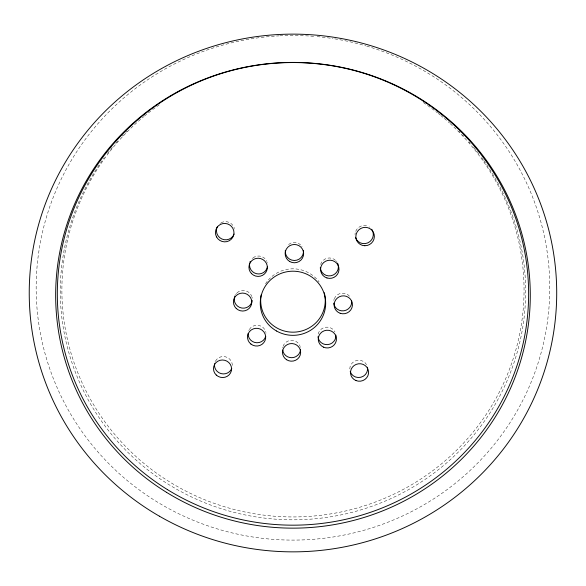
<?xml version="1.0" encoding="UTF-8"?>
<svg xmlns="http://www.w3.org/2000/svg" width="586" height="586" viewBox="0 0 586 586"><rect width="100%" height="100%" fill="white"/><g stroke="black" fill="none" stroke-linecap="round" stroke-linejoin="round"><path stroke-width="0.44" stroke-dasharray="2.93 2.2" d="M483.721 160.483A232.671 228.489 0 0 1 446.678 462.859A232.671 228.489 0 0 1 136.56 460.486A232.671 228.489 0 0 1 104.323 157.583M107.465 153.407A232.671 228.489 0 0 1 112.366 147.269M115.757 143.262A232.671 228.489 0 0 1 118.064 140.64M122.21 136.128A232.671 228.489 0 0 1 123.412 134.853M125.858 132.341A232.671 228.489 0 0 1 127.096 131.096M458.911 131.161A232.671 228.489 0 0 1 460.149 132.407M462.596 134.927A232.671 228.489 0 0 1 463.804 136.194M469.1 142.024A232.671 228.489 0 0 1 470.25 143.343M473.635 147.342A232.671 228.489 0 0 1 479.062 154.169M481.677 157.663A232.671 228.489 0 0 1 483.216 159.773M265.568 283.741A32.289 31.681 0 0 1 267.927 280.496M268.366 279.983A32.289 31.681 0 0 1 319.114 281.903M248.779 330.511A8.988 8.761 7.1 0 1 249.021 330.013M249.284 329.53A8.988 8.761 7.1 0 1 265.817 332.086M265.927 332.628A8.988 8.761 7.1 0 1 266 333.178M282.701 347.93A8.966 8.717 0.3 0 1 282.789 347.388M283.067 346.326A8.966 8.717 0.3 0 1 300.12 346.326M300.281 346.853A8.966 8.717 0.3 0 1 300.398 347.388M318.161 333.991A8.988 8.753 -6.6 0 1 334.958 331.925M333.8 300.376A9.046 8.856 -12.2 0 1 334.086 299.3M334.284 298.772A9.046 8.856 -12.2 0 1 350.032 296.824M320.593 264.447A9.105 8.973 -13.1 0 1 335.8 260.594M336.188 261.004A9.105 8.973 -13.1 0 1 336.547 261.444M336.884 261.898A9.105 8.973 -13.1 0 1 337.184 262.374M288.554 244.509A9.12 9.032 -0.7 0 1 301.028 245.285M301.761 246.164A9.12 9.032 -0.7 0 1 302.083 246.633M252.105 258.638A9.105 8.98 12.8 0 1 252.522 258.25M252.962 257.891A9.105 8.98 12.8 0 1 266.923 261.429M267.311 262.491A9.105 8.98 12.8 0 1 267.458 263.041M235.572 294.553A9.054 8.863 12.5 0 1 235.887 294.091M236.231 293.652A9.054 8.863 12.5 0 1 236.598 293.234M237 292.839A9.054 8.863 12.5 0 1 251.834 296.567M251.995 297.109A9.054 8.863 12.5 0 1 252.214 298.201M215.04 362.06A8.944 8.658 10.9 0 1 215.252 361.555M215.501 361.071A8.944 8.658 10.9 0 1 232.203 366.821M220.08 223.405A9.186 9.061 30.5 0 1 220.548 223.083M221.039 222.783A9.186 9.061 30.5 0 1 234.246 227.91M234.415 228.459A9.186 9.061 30.5 0 1 234.547 229.016M355.035 234.627A9.178 9.046 -29.9 0 1 355.211 232.928M355.702 231.28A9.178 9.046 -29.9 0 1 368.162 226.357M369.165 226.899A9.178 9.046 -29.9 0 1 369.634 227.221M349.783 368.916A8.937 8.644 -10.1 0 1 366.58 364.69M366.719 46.126A256.807 252.302 0 0 1 489.449 450.26A256.807 252.302 0 0 1 63.185 400.45A256.807 252.302 0 0 1 278.973 35.871M279.859 35.827A256.807 252.302 0 0 1 304.727 35.761M305.614 35.805A256.807 252.302 0 0 1 315.363 36.457M317.136 36.618A256.807 252.302 0 0 1 332.995 38.581M334.745 38.859A256.807 252.302 0 0 1 365.869 45.876M450.173 123.602A231.082 226.98 0 0 1 455.879 450.942A231.082 226.98 0 0 1 122.672 443.39A231.082 226.98 0 0 1 143.746 116.658M144.42 116.094A231.082 226.98 0 0 1 151.979 110.124M152.682 109.597A231.082 226.98 0 0 1 160.52 103.971M423.319 102.543A231.082 226.98 0 0 1 437.5 112.864M438.189 113.406A231.082 226.98 0 0 1 440.24 115.046M440.921 115.603A231.082 226.98 0 0 1 442.935 117.281M444.276 118.401A231.082 226.98 0 0 1 449.528 123.016"/><path stroke-width="0.88" d="M324.263 292.678A32.289 31.681 0 0 1 294.099 332.159A32.289 31.681 0 0 1 261.202 294.839M265.7 336.445A8.988 8.761 7.1 0 1 248.076 333.72M300.537 349.571A8.966 8.717 0.3 0 1 282.701 350.113M335.873 335.075A8.988 8.753 -6.6 0 1 327.713 344.605A8.988 8.753 -6.6 0 1 317.971 336.723M351.563 300.376A9.046 8.856 -12.2 0 1 343.997 310.778A9.046 8.856 -12.2 0 1 333.69 303.145M338.071 264.447A9.105 8.973 -13.1 0 1 330.965 275.757A9.105 8.973 -13.1 0 1 320.256 267.795M337.697 263.385A9.105 8.973 -13.1 0 1 337.902 263.905M303.423 250.347A9.12 9.032 -0.7 0 1 294.37 260.492A9.12 9.032 -0.7 0 1 285.323 250.339M267.472 266.96A9.105 8.98 12.8 0 1 256.653 273.75A9.105 8.98 12.8 0 1 249.695 263.041M250.002 261.957A9.105 8.98 12.8 0 1 250.207 261.429M252.236 300.428A9.054 8.863 12.5 0 1 241.915 308.068A9.054 8.863 12.5 0 1 234.356 297.651M234.627 296.567A9.054 8.863 12.5 0 1 234.81 296.047M231.763 368.389A8.944 8.658 10.9 0 1 214.601 363.628M234.136 234.07A9.186 9.061 30.5 0 1 221.808 238.978A9.186 9.061 30.5 0 1 217.487 226.394M372.249 230.188A9.178 9.046 -29.9 0 1 367.744 242.904A9.178 9.046 -29.9 0 1 355.46 237.433M371.641 229.229A9.178 9.046 -29.9 0 1 371.964 229.697M367.503 367.239A8.937 8.644 -10.1 0 1 360.859 377.252A8.937 8.644 -10.1 0 1 350.201 371.59M167.479 489.647A235.653 231.309 0 0 0 528.455 302.647A235.653 231.309 0 0 0 182.979 89.299A235.653 231.309 0 0 0 167.479 489.647M276.555 331.009A32.699 32.069 0 0 0 325.67 303.343A32.699 32.069 0 0 0 276.68 275.457A32.699 32.069 0 0 0 276.555 331.009M250.911 344.055A9.105 8.871 7 0 0 265.597 338.569A9.105 8.871 7 0 0 253.299 328.878A9.105 8.871 7 0 0 250.911 344.055M286.547 359.716A9.076 8.819 0.2 0 0 300.633 352.94A9.076 8.819 0.2 0 0 287.55 344.465A9.076 8.819 0.2 0 0 286.547 359.716M323.501 347.146A9.098 8.863 -6.6 0 0 336.415 338.276A9.098 8.863 -6.6 0 0 322.139 331.859A9.098 8.863 -6.6 0 0 323.501 347.146M340.195 313.29A9.164 8.966 -12.1 0 0 352.311 303.152A9.164 8.966 -12.1 0 0 337.39 298.01A9.164 8.966 -12.1 0 0 340.195 313.29M326.959 277.969A9.222 9.083 -12.9 0 0 338.796 267.326A9.222 9.083 -12.9 0 0 323.604 262.594A9.222 9.083 -12.9 0 0 326.959 277.969M289.755 261.539A9.237 9.142 -0.7 0 0 303.629 253.643A9.237 9.142 -0.7 0 0 289.784 245.702A9.237 9.142 -0.7 0 0 289.755 261.539M251.519 273.603A9.222 9.09 12.6 0 0 267.004 269.875A9.222 9.09 12.6 0 0 255.906 258.485A9.222 9.09 12.6 0 0 251.519 273.603M236.253 308.47A9.171 8.973 12.4 0 0 251.504 304.31A9.171 8.973 12.4 0 0 240.092 293.403A9.171 8.973 12.4 0 0 236.253 308.47M355.958 380.556A9.054 8.746 -10 0 0 368.528 371.363A9.054 8.746 -10 0 0 354.149 365.51A9.054 8.746 -10 0 0 355.958 380.556M216.285 375.047A9.061 8.761 10.8 0 0 231.324 370.938A9.061 8.761 10.8 0 0 219.97 360.324A9.061 8.761 10.8 0 0 216.285 375.047M216.549 236.927A9.303 9.178 30 0 0 232.605 237.564A9.303 9.178 30 0 0 224.965 223.442A9.303 9.178 30 0 0 216.549 236.927M364.814 245.732A9.303 9.164 -29.5 0 0 373.275 232.093A9.303 9.164 -29.5 0 0 357.233 231.792A9.303 9.164 -29.5 0 0 364.814 245.732M159.392 516.193A263.737 258.858 0 0 0 556.7 294.934A263.737 258.858 0 0 0 162.82 67.851A263.737 258.858 0 0 0 159.392 516.193M166.541 492.35A237.315 232.876 0 0 0 530.11 304.185A237.315 232.876 0 0 0 182.261 89.299A237.315 232.876 0 0 0 166.541 492.35"/></g></svg>
